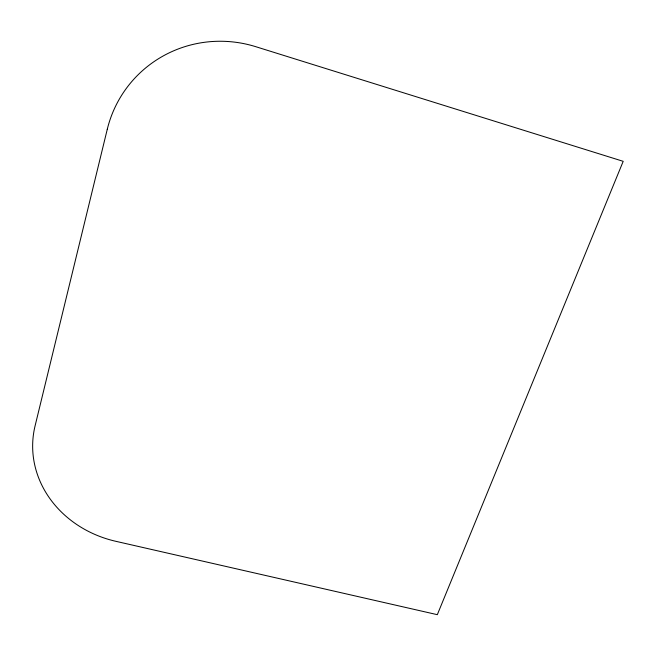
<?xml version="1.0" encoding="UTF-8"?>
<svg xmlns="http://www.w3.org/2000/svg" width="656" height="656" viewBox="0 0 656 656"><rect width="100%" height="100%" fill="white"/><g stroke="black" fill="none" stroke-linecap="round" stroke-linejoin="round"><path stroke-width="0.98" d="M107.272 129.289L35.08 425.892A107.805 95.948 5.5 0 0 115.866 541.315L437.322 614.68L623.2 161.327L255.742 46.683A118.506 116.596 33.1 0 0 107.272 129.289"/></g></svg>
